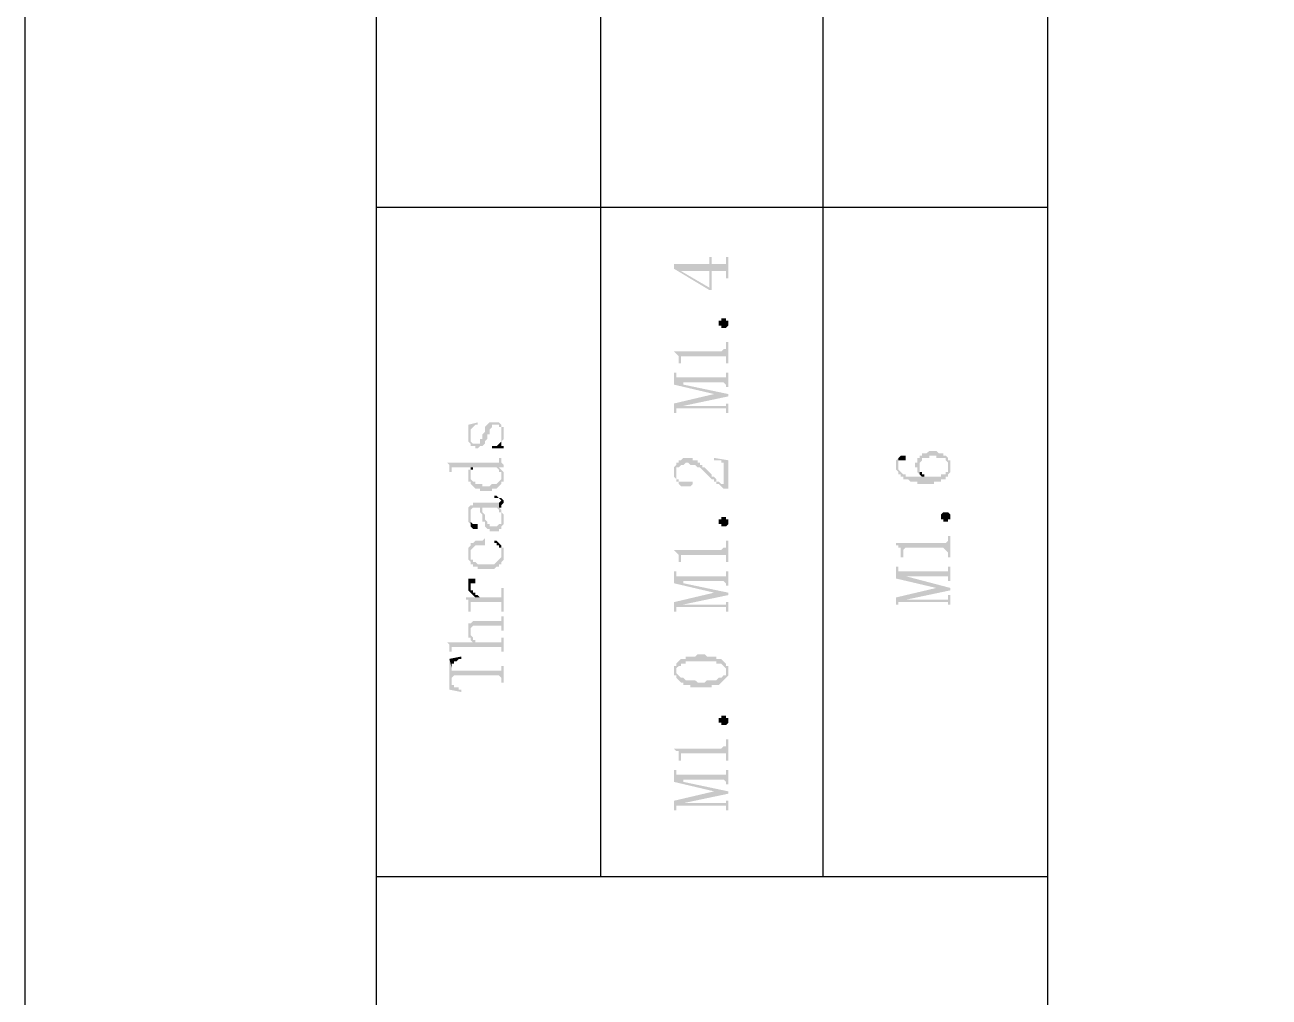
# Model space of a CAD drawing. Header units: inches. Extents: x 3613 to 8393, y -2205 to -794.
# Drawn here: x 3613.22 to 3636.98, y -1040.37 to -1021.81 of the extents above; entities that cross this region are included whole.
import ezdxf

# ---------------------------------------------------------------- set-up
doc = ezdxf.new("R2010")
doc.units = ezdxf.units.IN
doc.header["$MEASUREMENT"] = 0

msp = doc.modelspace()

# ---------------------------------------------------------------- hatches: boundary and pattern name
at = {"transparency": 33554559}
for points in [[(3625.614, -1026.374), (3625.614, -1026.464), (3626.291, -1026.871), (3626.336, -1026.871), (3626.336, -1026.509), (3626.607, -1026.509), (3626.607, -1026.645), (3626.652, -1026.645), (3626.652, -1026.239), (3626.607, -1026.239), (3626.607, -1026.329), (3626.607, -1026.374), (3626.336, -1026.374), (3626.336, -1026.239), (3626.291, -1026.239), (3626.291, -1026.825), (3625.75, -1026.509), (3625.75, -1026.509)], [(3625.614, -1026.374), (3625.75, -1026.509), (3626.291, -1026.509), (3626.291, -1026.825), (3626.291, -1026.374)], [(3626.652, -1027.502), (3626.652, -1027.548), (3626.652, -1027.548), (3626.607, -1027.593), (3626.517, -1027.593), (3626.517, -1027.548), (3626.472, -1027.548), (3626.472, -1027.502), (3626.472, -1027.457), (3626.517, -1027.457), (3626.517, -1027.412), (3626.607, -1027.412), (3626.607, -1027.457), (3626.652, -1027.457), (3626.652, -1027.502)], [(3625.614, -1028.044), (3625.614, -1028.044), (3625.659, -1028.089), (3625.659, -1028.089), (3625.705, -1028.134), (3625.705, -1028.179), (3625.705, -1028.27), (3625.75, -1028.27), (3625.75, -1028.134), (3626.607, -1028.134), (3626.607, -1028.179), (3626.607, -1028.27), (3626.652, -1028.27), (3626.652, -1027.863), (3626.607, -1027.863), (3626.607, -1027.954), (3626.607, -1027.999), (3626.562, -1027.999), (3626.517, -1028.044)], [(3625.614, -1028.45), (3625.614, -1028.676), (3626.382, -1028.856), (3626.382, -1028.856), (3626.652, -1028.901), (3626.652, -1028.856), (3625.795, -1028.676), (3625.795, -1028.631), (3625.705, -1028.54), (3625.659, -1028.54), (3625.659, -1028.45)], [(3625.705, -1028.54), (3625.795, -1028.631), (3626.562, -1028.631), (3626.607, -1028.676), (3626.607, -1028.721), (3626.652, -1028.721), (3626.652, -1028.45), (3626.607, -1028.45), (3626.607, -1028.495), (3626.607, -1028.54), (3626.562, -1028.54)], [(3625.614, -1029.037), (3625.614, -1029.217), (3625.659, -1029.217), (3625.659, -1029.172), (3625.659, -1029.127), (3625.705, -1029.127), (3625.795, -1029.082), (3626.652, -1028.901), (3626.382, -1028.856)], [(3625.705, -1029.127), (3626.607, -1029.127), (3626.607, -1029.217), (3626.652, -1029.217), (3626.652, -1029.037), (3626.607, -1029.037), (3626.607, -1029.082), (3625.795, -1029.082)], [(3621.688, -1029.443), (3621.688, -1029.488), (3621.733, -1029.804), (3621.733, -1029.624), (3621.733, -1029.578), (3621.733, -1029.533), (3621.778, -1029.488), (3621.778, -1029.488), (3621.823, -1029.443), (3621.868, -1029.443), (3621.868, -1029.398)], [(3621.733, -1029.804), (3621.733, -1029.849), (3621.823, -1029.849), (3621.823, -1029.894), (3621.868, -1029.894), (3621.913, -1029.849), (3621.959, -1029.849), (3622.004, -1029.804), (3622.004, -1029.759), (3622.004, -1029.759), (3622.049, -1029.714), (3622.049, -1029.669), (3622.049, -1029.624), (3622.094, -1029.624), (3622.094, -1029.533), (3622.094, -1029.533), (3622.139, -1029.488), (3622.139, -1029.443), (3622.274, -1029.443), (3622.274, -1029.488), (3622.32, -1029.488), (3622.32, -1029.533), (3622.32, -1029.804), (3622.32, -1029.759), (3622.365, -1029.714), (3622.365, -1029.624), (3622.365, -1029.488), (3622.32, -1029.488), (3622.32, -1029.443), (3622.32, -1029.443), (3622.274, -1029.398), (3622.094, -1029.398), (3622.049, -1029.443), (3622.049, -1029.443), (3622.004, -1029.488), (3622.004, -1029.533), (3622.004, -1029.578), (3621.959, -1029.624), (3621.959, -1029.669), (3621.959, -1029.714), (3621.913, -1029.714), (3621.913, -1029.804), (3621.778, -1029.804), (3621.733, -1029.759), (3621.733, -1029.714), (3621.733, -1029.624)], [(3621.688, -1029.624), (3621.688, -1029.714), (3621.688, -1029.759), (3621.733, -1029.804), (3621.688, -1029.488), (3621.688, -1029.533)], [(3622.139, -1029.849), (3622.139, -1029.894), (3622.365, -1029.894), (3622.365, -1029.849), (3622.32, -1029.849), (3622.32, -1029.624), (3622.32, -1029.669), (3622.32, -1029.759), (3622.32, -1029.759), (3622.274, -1029.804), (3622.274, -1029.804), (3622.229, -1029.849), (3622.184, -1029.849)], [(3630.218, -1030.21), (3630.218, -1030.255), (3630.263, -1030.255), (3630.263, -1030.346), (3630.263, -1030.346), (3630.308, -1030.391), (3630.308, -1030.21), (3630.308, -1030.165), (3630.308, -1030.165), (3630.353, -1030.12), (3630.353, -1030.075), (3630.489, -1030.075), (3630.489, -1030.03), (3630.624, -1030.03), (3630.624, -1030.075), (3630.804, -1030.075), (3630.804, -1030.12), (3630.804, -1030.12), (3630.85, -1030.165), (3630.85, -1030.391), (3630.895, -1030.346), (3630.895, -1030.255), (3630.895, -1030.21), (3630.895, -1030.12), (3630.85, -1030.12), (3630.85, -1030.075), (3630.85, -1030.075), (3630.804, -1030.03), (3630.759, -1030.03), (3630.759, -1029.985), (3630.669, -1029.985), (3630.624, -1029.94), (3630.489, -1029.94), (3630.443, -1029.985), (3630.353, -1029.985), (3630.353, -1030.03), (3630.308, -1030.03), (3630.308, -1030.075), (3630.263, -1030.075), (3630.263, -1030.12), (3630.263, -1030.165), (3630.218, -1030.165)], [(3621.282, -1030.165), (3621.282, -1030.165), (3621.327, -1030.21), (3621.327, -1030.255), (3621.327, -1030.346), (3621.372, -1030.346), (3621.372, -1030.255), (3621.778, -1030.255), (3621.778, -1030.301), (3621.778, -1030.255), (3622.365, -1030.255), (3622.365, -1030.21), (3622.365, -1030.21), (3622.32, -1030.165), (3622.32, -1030.12), (3622.32, -1030.075), (3622.274, -1030.075), (3622.274, -1030.12), (3622.274, -1030.165), (3622.229, -1030.165)], [(3625.614, -1030.346), (3625.614, -1030.391), (3625.614, -1030.436), (3625.659, -1030.481), (3625.659, -1030.346), (3625.659, -1030.255), (3625.705, -1030.255), (3625.75, -1030.21), (3625.795, -1030.21), (3625.84, -1030.165), (3625.885, -1030.165), (3625.93, -1030.21), (3626.02, -1030.21), (3626.066, -1030.255), (3626.111, -1030.255), (3626.156, -1030.301), (3626.156, -1030.301), (3626.201, -1030.346), (3626.201, -1030.346), (3626.246, -1030.391), (3626.246, -1030.391), (3626.291, -1030.436), (3626.291, -1030.436), (3626.336, -1030.481), (3626.382, -1030.481), (3626.382, -1030.526), (3626.427, -1030.526), (3626.427, -1030.571), (3626.472, -1030.571), (3626.517, -1030.617), (3626.517, -1030.617), (3626.562, -1030.662), (3626.562, -1030.571), (3626.517, -1030.571), (3626.472, -1030.526), (3626.427, -1030.526), (3626.427, -1030.481), (3626.427, -1030.481), (3626.382, -1030.436), (3626.336, -1030.436), (3626.336, -1030.391), (3626.336, -1030.391), (3626.291, -1030.346), (3626.291, -1030.346), (3626.246, -1030.301), (3626.246, -1030.301), (3626.201, -1030.255), (3626.156, -1030.255), (3626.156, -1030.21), (3626.111, -1030.21), (3626.111, -1030.165), (3626.066, -1030.165), (3626.066, -1030.12), (3625.975, -1030.12), (3625.975, -1030.075), (3625.795, -1030.075), (3625.75, -1030.12), (3625.705, -1030.12), (3625.705, -1030.165), (3625.659, -1030.165), (3625.659, -1030.21), (3625.659, -1030.21), (3625.614, -1030.255), (3625.614, -1030.301), (3625.614, -1030.301)], [(3626.382, -1030.075), (3626.382, -1030.12), (3626.517, -1030.12), (3626.517, -1030.165), (3626.562, -1030.165), (3626.562, -1030.662), (3626.652, -1030.662), (3626.652, -1030.12)], [(3629.857, -1030.21), (3629.857, -1030.255), (3629.857, -1030.301), (3629.902, -1030.346), (3629.902, -1030.391), (3629.947, -1030.391), (3629.947, -1030.436), (3629.992, -1030.436), (3629.992, -1030.481), (3630.082, -1030.481), (3630.127, -1030.526), (3630.263, -1030.526), (3630.263, -1030.571), (3630.579, -1030.571), (3630.579, -1030.526), (3630.714, -1030.526), (3630.714, -1030.481), (3630.804, -1030.481), (3630.804, -1030.436), (3630.85, -1030.436), (3630.85, -1030.391), (3630.85, -1030.255), (3630.85, -1030.346), (3630.804, -1030.346), (3630.804, -1030.391), (3630.714, -1030.391), (3630.714, -1030.436), (3630.037, -1030.436), (3630.037, -1030.391), (3629.992, -1030.391), (3629.947, -1030.346), (3629.947, -1030.346), (3629.902, -1030.301), (3629.902, -1030.255), (3629.902, -1030.075), (3629.857, -1030.12), (3629.857, -1030.165)], [(3629.902, -1030.075), (3629.902, -1030.21), (3629.902, -1030.12), (3630.037, -1030.12), (3630.037, -1030.03), (3629.947, -1030.03)], [(3621.688, -1030.436), (3621.688, -1030.481), (3621.688, -1030.526), (3621.733, -1030.526), (3621.733, -1030.571), (3621.733, -1030.571), (3621.778, -1030.617), (3621.778, -1030.617), (3621.823, -1030.662), (3621.913, -1030.662), (3621.913, -1030.707), (3622.139, -1030.707), (3622.139, -1030.662), (3622.229, -1030.662), (3622.274, -1030.617), (3622.274, -1030.617), (3622.32, -1030.571), (3622.32, -1030.436), (3622.32, -1030.481), (3622.32, -1030.481), (3622.274, -1030.526), (3622.274, -1030.526), (3622.229, -1030.571), (3622.139, -1030.571), (3622.094, -1030.617), (3621.959, -1030.617), (3621.959, -1030.571), (3621.823, -1030.571), (3621.823, -1030.526), (3621.778, -1030.526), (3621.733, -1030.481), (3621.733, -1030.301), (3621.688, -1030.301), (3621.688, -1030.346), (3621.688, -1030.391)], [(3621.733, -1030.301), (3621.733, -1030.391), (3621.733, -1030.301), (3621.778, -1030.301), (3621.778, -1030.255), (3621.733, -1030.255)], [(3622.229, -1030.255), (3622.274, -1030.301), (3622.274, -1030.346), (3622.32, -1030.346), (3622.32, -1030.571), (3622.32, -1030.526), (3622.365, -1030.526), (3622.365, -1030.481), (3622.365, -1030.436), (3622.365, -1030.391), (3622.365, -1030.346), (3622.32, -1030.301), (3622.32, -1030.301), (3622.274, -1030.255)], [(3625.659, -1030.481), (3625.659, -1030.526), (3625.705, -1030.526), (3625.705, -1030.571), (3625.705, -1030.571), (3625.75, -1030.617), (3625.93, -1030.617), (3625.975, -1030.571), (3625.975, -1030.526), (3625.705, -1030.526), (3625.705, -1030.481), (3625.659, -1030.481), (3625.659, -1030.391), (3625.659, -1030.391)], [(3630.308, -1030.391), (3630.308, -1030.391), (3630.353, -1030.436), (3630.398, -1030.436), (3630.398, -1030.391), (3630.353, -1030.391), (3630.353, -1030.346), (3630.308, -1030.346), (3630.308, -1030.301), (3630.308, -1030.21)], [(3622.184, -1030.797), (3622.184, -1030.842), (3622.274, -1030.842), (3622.32, -1030.887), (3622.32, -1031.023), (3622.32, -1030.978), (3622.32, -1030.978), (3622.365, -1030.932), (3622.365, -1030.887), (3622.32, -1030.842), (3622.274, -1030.842), (3622.229, -1030.797)], [(3622.274, -1030.932), (3622.274, -1031.023), (3622.32, -1031.023), (3622.32, -1030.887), (3622.32, -1030.887)], [(3621.688, -1031.158), (3621.688, -1031.203), (3621.688, -1031.293), (3621.688, -1031.293), (3621.733, -1031.339), (3621.733, -1031.158), (3621.733, -1031.068), (3621.733, -1031.068), (3621.778, -1031.023), (3621.913, -1031.023), (3621.913, -1031.113), (3621.959, -1031.158), (3621.959, -1031.203), (3621.959, -1031.023), (3622.229, -1031.023), (3622.274, -1031.068), (3622.274, -1031.113), (3622.32, -1031.113), (3622.32, -1031.203), (3622.32, -1031.248), (3622.32, -1031.068), (3622.32, -1031.068), (3622.274, -1031.023), (3622.274, -1030.932), (3621.778, -1030.932), (3621.778, -1030.978), (3621.733, -1030.978), (3621.688, -1031.023)], [(3621.959, -1031.203), (3621.959, -1031.293), (3622.004, -1031.293), (3622.004, -1031.339), (3622.004, -1031.384), (3622.004, -1031.384), (3622.049, -1031.429), (3622.094, -1031.429), (3622.094, -1031.474), (3622.274, -1031.474), (3622.274, -1031.429), (3622.32, -1031.429), (3622.32, -1031.384), (3622.32, -1031.384), (3622.365, -1031.339), (3622.365, -1031.248), (3622.365, -1031.203), (3622.365, -1031.158), (3622.32, -1031.113), (3622.32, -1031.293), (3622.32, -1031.339), (3622.274, -1031.339), (3622.229, -1031.384), (3622.094, -1031.384), (3622.094, -1031.339), (3622.049, -1031.339), (3622.049, -1031.293), (3622.049, -1031.293), (3622.004, -1031.248), (3622.004, -1031.203), (3622.004, -1031.158), (3621.959, -1031.113), (3621.959, -1031.023)], [(3630.895, -1031.203), (3630.895, -1031.248), (3630.85, -1031.248), (3630.85, -1031.293), (3630.759, -1031.293), (3630.759, -1031.248), (3630.714, -1031.248), (3630.714, -1031.203), (3630.714, -1031.158), (3630.714, -1031.158), (3630.759, -1031.113), (3630.85, -1031.113), (3630.895, -1031.158), (3630.895, -1031.203)], [(3621.733, -1031.339), (3621.733, -1031.384), (3621.733, -1031.384), (3621.778, -1031.429), (3621.868, -1031.429), (3621.868, -1031.384), (3621.868, -1031.339), (3621.778, -1031.339), (3621.733, -1031.293), (3621.733, -1031.158)], [(3626.652, -1031.293), (3626.652, -1031.339), (3626.652, -1031.339), (3626.607, -1031.384), (3626.517, -1031.384), (3626.517, -1031.339), (3626.472, -1031.339), (3626.472, -1031.293), (3626.472, -1031.248), (3626.517, -1031.248), (3626.517, -1031.203), (3626.607, -1031.203), (3626.607, -1031.248), (3626.652, -1031.248), (3626.652, -1031.293)], [(3629.857, -1031.7), (3629.857, -1031.745), (3629.902, -1031.745), (3629.902, -1031.79), (3629.947, -1031.79), (3629.947, -1031.835), (3629.947, -1031.97), (3629.992, -1031.97), (3629.992, -1031.835), (3629.992, -1031.835), (3630.037, -1031.79), (3630.759, -1031.79), (3630.804, -1031.835), (3630.804, -1031.835), (3630.85, -1031.88), (3630.85, -1031.97), (3630.895, -1031.97), (3630.895, -1031.564), (3630.85, -1031.564), (3630.85, -1031.655), (3630.85, -1031.655), (3630.804, -1031.7), (3630.759, -1031.7)], [(3621.688, -1031.79), (3621.733, -1031.88), (3621.733, -1031.835), (3621.733, -1031.835), (3621.778, -1031.79), (3621.778, -1031.79), (3621.823, -1031.745), (3622.004, -1031.745), (3622.004, -1032.196), (3622.184, -1032.196), (3622.229, -1032.151), (3622.274, -1032.151), (3622.274, -1032.106), (3622.32, -1032.106), (3622.32, -1032.061), (3622.32, -1032.061), (3622.365, -1032.016), (3622.365, -1031.97), (3622.365, -1031.88), (3622.365, -1031.835), (3622.365, -1031.79), (3622.32, -1031.79), (3622.32, -1031.745), (3622.32, -1031.88), (3622.32, -1031.97), (3622.32, -1031.97), (3622.274, -1032.016), (3622.274, -1032.016), (3622.229, -1032.061), (3622.229, -1032.061), (3622.184, -1032.106), (3622.004, -1032.106), (3622.004, -1031.609), (3622.004, -1031.609), (3621.959, -1031.655), (3621.823, -1031.655), (3621.778, -1031.7), (3621.733, -1031.7), (3621.733, -1031.745), (3621.733, -1031.745)], [(3621.688, -1031.925), (3621.688, -1032.016), (3621.688, -1032.016), (3621.733, -1032.061), (3621.733, -1032.106), (3621.778, -1032.106), (3621.778, -1032.151), (3621.868, -1032.151), (3621.868, -1032.196), (3622.004, -1032.196), (3622.004, -1032.106), (3621.868, -1032.106), (3621.823, -1032.061), (3621.778, -1032.061), (3621.778, -1032.016), (3621.733, -1032.016), (3621.733, -1031.97), (3621.733, -1031.88), (3621.688, -1031.79), (3621.688, -1031.835), (3621.688, -1031.88)], [(3622.184, -1031.7), (3622.229, -1031.7), (3622.229, -1031.745), (3622.274, -1031.745), (3622.274, -1031.79), (3622.32, -1031.79), (3622.32, -1031.835), (3622.32, -1031.88), (3622.32, -1031.745), (3622.32, -1031.745), (3622.274, -1031.7), (3622.274, -1031.7), (3622.229, -1031.655), (3622.184, -1031.655)], [(3625.614, -1031.835), (3625.614, -1031.835), (3625.659, -1031.88), (3625.659, -1031.88), (3625.705, -1031.925), (3625.705, -1031.97), (3625.705, -1032.061), (3625.75, -1032.061), (3625.75, -1031.925), (3626.607, -1031.925), (3626.607, -1031.97), (3626.607, -1032.061), (3626.652, -1032.061), (3626.652, -1031.655), (3626.607, -1031.655), (3626.607, -1031.745), (3626.607, -1031.79), (3626.562, -1031.79), (3626.517, -1031.835)], [(3625.614, -1032.241), (3625.614, -1032.467), (3626.382, -1032.647), (3626.382, -1032.647), (3626.652, -1032.693), (3626.652, -1032.647), (3625.795, -1032.467), (3625.795, -1032.422), (3625.705, -1032.332), (3625.659, -1032.332), (3625.659, -1032.241)], [(3625.705, -1032.332), (3625.795, -1032.422), (3626.562, -1032.422), (3626.607, -1032.467), (3626.607, -1032.512), (3626.652, -1032.512), (3626.652, -1032.241), (3626.607, -1032.241), (3626.607, -1032.286), (3626.607, -1032.332), (3626.562, -1032.332)], [(3629.857, -1032.151), (3629.857, -1032.377), (3630.624, -1032.557), (3630.624, -1032.557), (3630.895, -1032.602), (3630.895, -1032.557), (3630.037, -1032.332), (3630.037, -1032.332), (3629.947, -1032.241), (3629.902, -1032.241), (3629.902, -1032.196), (3629.902, -1032.151)], [(3629.947, -1032.241), (3630.037, -1032.332), (3630.85, -1032.332), (3630.85, -1032.377), (3630.85, -1032.422), (3630.895, -1032.422), (3630.895, -1032.151), (3630.85, -1032.151), (3630.85, -1032.196), (3630.85, -1032.241), (3630.804, -1032.241)], [(3621.688, -1032.467), (3621.688, -1032.557), (3621.688, -1032.602), (3621.733, -1032.647), (3621.733, -1032.512), (3621.733, -1032.467), (3621.823, -1032.467), (3621.823, -1032.422), (3621.823, -1032.377), (3621.688, -1032.377), (3621.688, -1032.422)], [(3621.733, -1032.647), (3621.733, -1032.647), (3621.778, -1032.693), (3621.778, -1032.693), (3621.823, -1032.738), (3621.913, -1032.738), (3621.868, -1032.693), (3621.823, -1032.693), (3621.823, -1032.647), (3621.778, -1032.647), (3621.778, -1032.602), (3621.733, -1032.602), (3621.733, -1032.557), (3621.733, -1032.512)], [(3621.643, -1032.738), (3621.643, -1032.783), (3621.688, -1032.783), (3621.688, -1032.873), (3621.688, -1032.918), (3621.688, -1033.009), (3621.733, -1033.009), (3621.733, -1032.873), (3621.733, -1032.828), (3622.32, -1032.828), (3622.32, -1032.873), (3622.32, -1033.009), (3622.365, -1033.009), (3622.365, -1032.557), (3622.32, -1032.557), (3622.32, -1032.693), (3622.32, -1032.738), (3621.868, -1032.738)], [(3625.614, -1032.828), (3625.614, -1033.009), (3625.659, -1033.009), (3625.659, -1032.963), (3625.659, -1032.918), (3625.705, -1032.918), (3625.795, -1032.873), (3626.652, -1032.693), (3626.382, -1032.647)], [(3629.857, -1032.738), (3629.857, -1032.873), (3629.902, -1032.873), (3629.902, -1032.828), (3629.947, -1032.828), (3630.037, -1032.783), (3630.895, -1032.602), (3630.624, -1032.557)], [(3629.947, -1032.828), (3630.85, -1032.828), (3630.85, -1032.873), (3630.895, -1032.873), (3630.895, -1032.693), (3630.85, -1032.693), (3630.85, -1032.738), (3630.85, -1032.783), (3630.037, -1032.783)], [(3625.705, -1032.918), (3626.607, -1032.918), (3626.607, -1033.009), (3626.652, -1033.009), (3626.652, -1032.828), (3626.607, -1032.828), (3626.607, -1032.873), (3625.795, -1032.873)], [(3621.688, -1033.37), (3621.688, -1033.415), (3621.688, -1033.505), (3621.733, -1033.505), (3621.733, -1033.55), (3621.733, -1033.55), (3621.778, -1033.595), (3621.778, -1033.595), (3621.823, -1033.55), (3621.778, -1033.55), (3621.778, -1033.505), (3621.778, -1033.505), (3621.733, -1033.46), (3621.733, -1033.234), (3621.688, -1033.234), (3621.688, -1033.324), (3621.688, -1033.324)], [(3621.733, -1033.234), (3621.733, -1033.37), (3621.733, -1033.324), (3621.778, -1033.279), (3622.32, -1033.279), (3622.32, -1033.37), (3622.365, -1033.37), (3622.365, -1033.099), (3622.32, -1033.099), (3622.32, -1033.144), (3622.32, -1033.189), (3621.778, -1033.189)], [(3621.282, -1033.595), (3621.282, -1033.595), (3621.327, -1033.64), (3621.327, -1033.685), (3621.327, -1033.776), (3621.372, -1033.776), (3621.372, -1033.731), (3621.372, -1033.685), (3622.32, -1033.685), (3622.32, -1033.776), (3622.365, -1033.776), (3622.365, -1033.505), (3622.32, -1033.505), (3622.32, -1033.55), (3622.32, -1033.595), (3621.823, -1033.595), (3621.823, -1033.55), (3621.778, -1033.595)], [(3621.327, -1033.911), (3621.372, -1034.092), (3621.372, -1034.001), (3621.417, -1034.001), (3621.417, -1033.956), (3621.462, -1033.956), (3621.507, -1033.911), (3621.552, -1033.911), (3621.552, -1033.866)], [(3621.327, -1033.911), (3621.327, -1034.498), (3621.552, -1034.543), (3621.552, -1034.498), (3621.507, -1034.498), (3621.507, -1034.453), (3621.417, -1034.453), (3621.417, -1034.408), (3621.372, -1034.408), (3621.372, -1034.317), (3621.372, -1034.092)], [(3625.614, -1034.137), (3625.614, -1034.227), (3625.659, -1034.227), (3625.659, -1034.272), (3625.659, -1034.137), (3625.659, -1034.092), (3625.659, -1034.092), (3625.705, -1034.047), (3625.75, -1034.047), (3625.75, -1034.001), (3625.84, -1034.001), (3625.84, -1033.956), (3626.427, -1033.956), (3626.427, -1034.001), (3626.517, -1034.001), (3626.562, -1034.047), (3626.562, -1034.047), (3626.607, -1034.092), (3626.607, -1034.137), (3626.607, -1034.001), (3626.607, -1034.001), (3626.562, -1033.956), (3626.562, -1033.956), (3626.517, -1033.911), (3626.427, -1033.911), (3626.427, -1033.866), (3626.246, -1033.866), (3626.201, -1033.821), (3626.066, -1033.821), (3626.02, -1033.866), (3625.84, -1033.866), (3625.84, -1033.911), (3625.75, -1033.911), (3625.705, -1033.956), (3625.705, -1033.956), (3625.659, -1034.001), (3625.659, -1034.047), (3625.614, -1034.047)], [(3621.372, -1034.092), (3621.372, -1034.317), (3621.372, -1034.272), (3621.372, -1034.272), (3621.417, -1034.227), (3622.274, -1034.227), (3622.32, -1034.272), (3622.32, -1034.362), (3622.365, -1034.362), (3622.365, -1034.047), (3622.32, -1034.047), (3622.32, -1034.092), (3622.32, -1034.137), (3621.372, -1034.137)], [(3625.659, -1034.272), (3625.705, -1034.317), (3625.705, -1034.317), (3625.75, -1034.362), (3625.795, -1034.362), (3625.795, -1034.408), (3625.93, -1034.408), (3625.93, -1034.453), (3626.336, -1034.453), (3626.336, -1034.408), (3626.472, -1034.408), (3626.517, -1034.362), (3626.517, -1034.362), (3626.562, -1034.317), (3626.562, -1034.317), (3626.607, -1034.272), (3626.607, -1034.272), (3626.652, -1034.227), (3626.652, -1034.182), (3626.652, -1034.137), (3626.652, -1034.092), (3626.652, -1034.047), (3626.607, -1034.047), (3626.607, -1034.001), (3626.607, -1034.182), (3626.607, -1034.227), (3626.562, -1034.227), (3626.517, -1034.272), (3626.472, -1034.272), (3626.427, -1034.317), (3626.246, -1034.317), (3626.201, -1034.362), (3626.066, -1034.362), (3626.02, -1034.317), (3625.84, -1034.317), (3625.795, -1034.272), (3625.75, -1034.272), (3625.705, -1034.227), (3625.705, -1034.227), (3625.659, -1034.182), (3625.659, -1034.137)], [(3626.652, -1035.085), (3626.652, -1035.13), (3626.652, -1035.13), (3626.607, -1035.175), (3626.517, -1035.175), (3626.517, -1035.13), (3626.472, -1035.13), (3626.472, -1035.085), (3626.472, -1035.039), (3626.517, -1035.039), (3626.517, -1034.994), (3626.607, -1034.994), (3626.607, -1035.039), (3626.652, -1035.039), (3626.652, -1035.085)], [(3625.614, -1035.626), (3625.614, -1035.626), (3625.659, -1035.671), (3625.705, -1035.671), (3625.705, -1035.716), (3625.705, -1035.762), (3625.705, -1035.852), (3625.75, -1035.852), (3625.75, -1035.716), (3626.607, -1035.716), (3626.607, -1035.762), (3626.607, -1035.852), (3626.652, -1035.852), (3626.652, -1035.446), (3626.607, -1035.446), (3626.607, -1035.536), (3626.607, -1035.581), (3626.562, -1035.581), (3626.517, -1035.626)], [(3625.614, -1036.032), (3625.614, -1036.258), (3626.382, -1036.439), (3626.382, -1036.439), (3626.652, -1036.484), (3626.652, -1036.439), (3625.795, -1036.258), (3625.795, -1036.213), (3625.705, -1036.123), (3625.659, -1036.123), (3625.659, -1036.032)], [(3625.705, -1036.123), (3625.795, -1036.213), (3626.562, -1036.213), (3626.607, -1036.258), (3626.607, -1036.303), (3626.652, -1036.303), (3626.652, -1036.032), (3626.607, -1036.032), (3626.607, -1036.078), (3626.607, -1036.123), (3626.562, -1036.123)], [(3625.614, -1036.619), (3625.614, -1036.8), (3625.659, -1036.8), (3625.659, -1036.754), (3625.659, -1036.709), (3625.705, -1036.709), (3625.795, -1036.664), (3626.652, -1036.484), (3626.382, -1036.439)], [(3625.705, -1036.709), (3626.607, -1036.709), (3626.607, -1036.8), (3626.652, -1036.8), (3626.652, -1036.619), (3626.607, -1036.619), (3626.607, -1036.664), (3625.795, -1036.664)]]:
    msp.add_hatch(color=256, dxfattribs=at).paths.add_polyline_path(points)

# ---------------------------------------------------------------- linework, layer by layer
msp.add_line((3619.928, -894.646), (3619.928, -1181.386))
msp.add_lwpolyline([(4033.221, -1185.646), (4033.221, -888.646), (3613.221, -888.646), (3613.221, -1185.646)], close=True)
for points in [[(3632.745, -894.646), (3632.745, -1181.386)], [(3624.215, -1000.378), (3624.215, -1038.063)], [(3628.458, -1000.378), (3628.458, -1038.063)], [(3619.928, -1025.291), (3632.745, -1025.291)], [(3619.928, -1038.063), (3632.745, -1038.063)]]:
    msp.add_lwpolyline(points)

doc.saveas('drawing.dxf')
